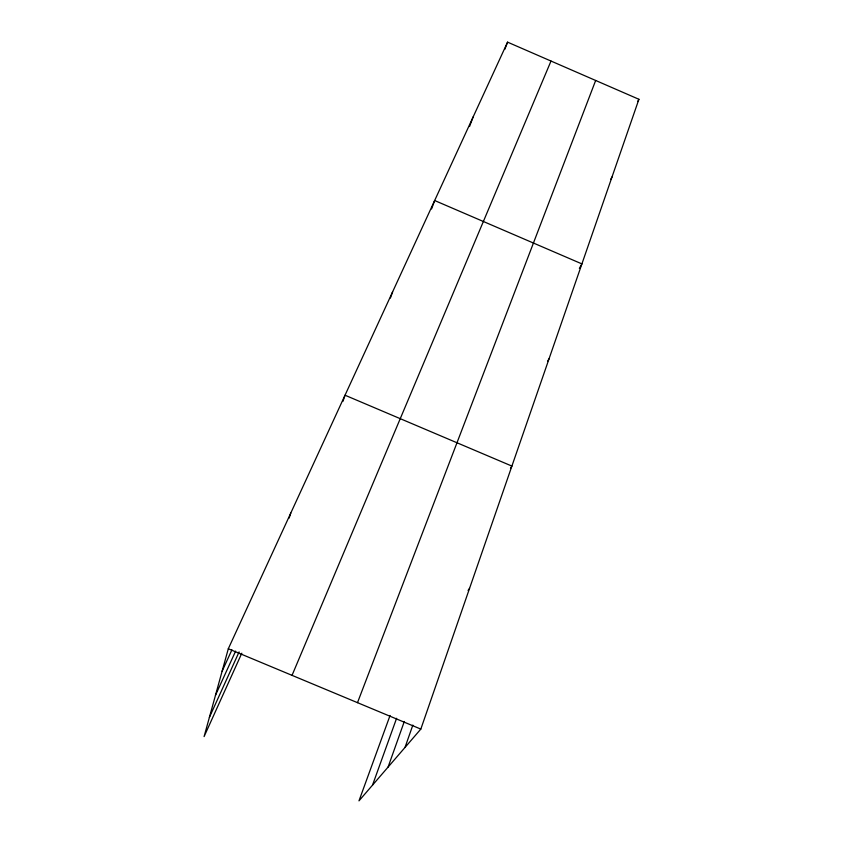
<?xml version="1.0" encoding="UTF-8"?>
<svg xmlns="http://www.w3.org/2000/svg" width="843" height="843" viewBox="0 0 843 843"><rect width="100%" height="100%" fill="white"/><g stroke="black" fill="none" stroke-linecap="round" stroke-linejoin="round"><path stroke-width="1.26" d="M390.067 715.465L358.981 800.85L420.826 729.09L638.91 99.284L507.57 42.15L228.305 648.762L204.09 736.592L241.804 653.209M289.181 518.055L290.772 513.081M342.922 401.384L345.029 395.219L511.901 466.084L510.479 468.286M405.009 747.446L412.849 725.096M388.075 767.088L404.303 721.482M390.404 298.043L392.606 291.878M372.522 785.139L396.61 718.278M431.553 208.969L434.661 200.529L581.912 263.901L579.352 268.369M469.54 126.524L473.176 116.871M504.841 49.305L507.57 42.15M357.495 702.672L595.664 80.475M292.036 675.359L551.006 61.044M209.391 717.372L239.106 651.913M215.471 695.296L235.629 651.112M222.109 671.249L231.92 649.837M637.708 101.539L638.91 99.284M610.764 179.222L612.018 176.967M547.697 361.036L549.056 358.781M468.065 590.448L469.551 588.382M228.305 648.762L420.826 729.09"/></g></svg>
